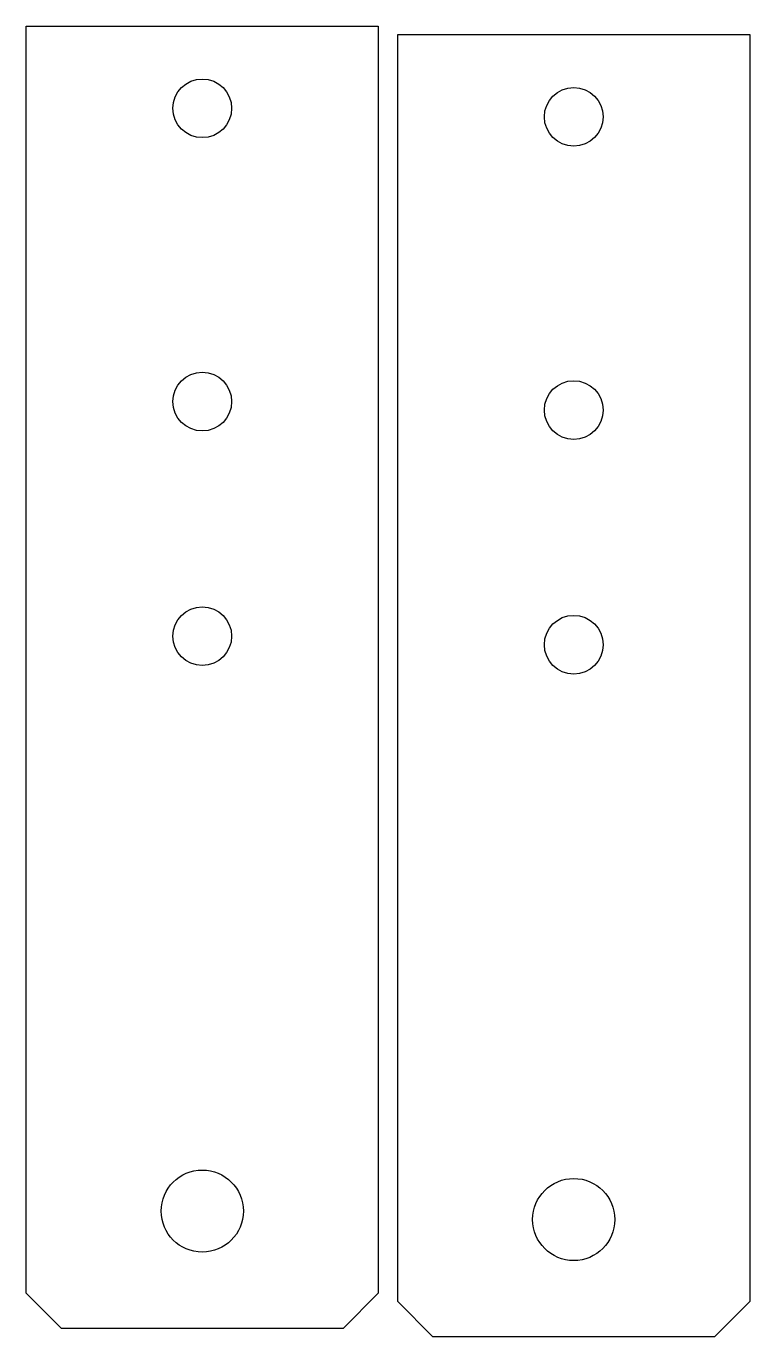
# Model space of a CAD drawing. Header units: millimetres. Extents: x 80 to 142, y -1 to 111.
import ezdxf

# ---------------------------------------------------------------- set-up
doc = ezdxf.new("R2010")
doc.units = ezdxf.units.MM
doc.layers.get('0').update_dxf_attribs({"lineweight": 25})

msp = doc.modelspace()

# ---------------------------------------------------------------- linework, layer by layer
for p, q in [((80, 111), (110, 111)), ((80, 111), (110, 111)), ((80, 3), (80, 111)), ((110, 111), (110, 3)), ((111.65, 110.28), (141.65, 110.28)), ((111.65, 110.28), (141.65, 110.28)), ((111.65, 2.28), (111.65, 110.28)), ((141.65, 110.28), (141.65, 2.28)), ((80, 3), (83, 0)), ((107, 0), (110, 3)), ((111.65, 2.28), (114.65, -0.72)), ((138.65, -0.72), (141.65, 2.28)), ((107, 0), (83, 0)), ((138.65, -0.72), (114.65, -0.72))]:
    msp.add_line(p, q)
for centre, radius in [((95, 104), 2.5), ((126.65, 103.28), 2.5), ((95, 79), 2.5), ((126.65, 78.28), 2.5), ((95, 59), 2.5), ((126.65, 58.28), 2.5), ((95, 10), 3.5), ((126.65, 9.28), 3.5)]:
    msp.add_circle(centre, radius)

doc.saveas('drawing.dxf')
